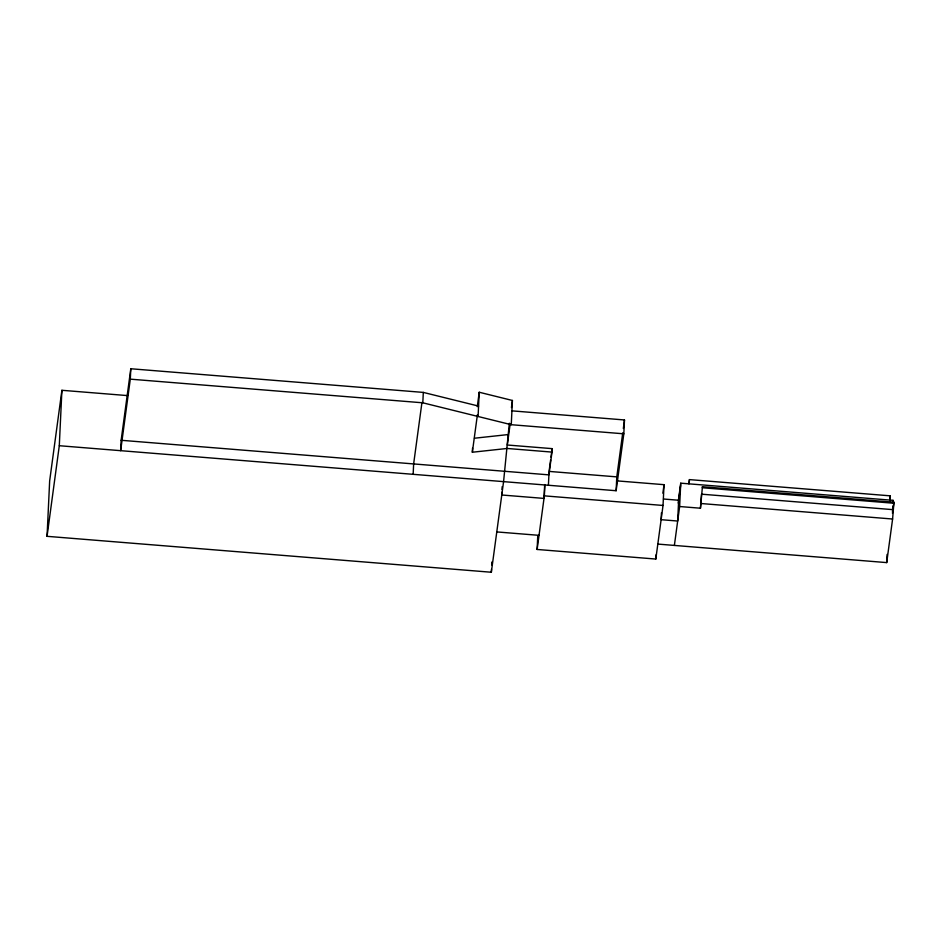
<?xml version="1.0" encoding="UTF-8"?>
<svg xmlns="http://www.w3.org/2000/svg" width="941" height="941" viewBox="0 0 941 941"><rect width="100%" height="100%" fill="white"/><g stroke="black" fill="none" stroke-linecap="round" stroke-linejoin="round"><path stroke-width="1.41" d="M509.34 423.227L503.576 481.639L491.331 572.246L47.05 536.323L49.661 480.898L61.906 390.292L127.67 395.608M47.05 536.323L59.295 445.716L61.906 390.292M130.799 368.754L121.142 440.282L120.648 450.668L130.305 379.152L130.799 368.754L423.309 392.409L478.581 406.1M413.158 474.323L413.64 463.925L421.956 402.419M511.916 410.852L624.483 419.957L623.824 433.813L511.269 424.709L422.815 402.807L423.309 392.409M510.187 423.662L507.305 445.011L552.144 448.634L551.991 452.092L507.14 448.469L472.347 452.233L472.547 448.081M478.087 416.487L479.228 392.244L512.41 400.466L511.269 424.709M491.331 572.246L491.473 569.329M491.684 564.953L491.814 562.036M501.906 492.225L501.776 495.001L544.016 498.412L544.674 484.556M502.035 489.461L502.165 486.685M617.143 480.886L664.028 484.674L663.04 505.458L655.806 559.048L537.123 549.462L537.77 535.605M537.123 549.462L544.357 495.86L544.886 484.78M548.415 485.262L549.015 472.558M59.295 445.716L616.132 490.731L616.79 476.875L622.754 432.766M655.806 559.048L655.995 554.896M661.452 512.763L661.123 519.691L677.673 521.032L678.649 500.247L663.487 499.012M674.379 545.427L679.637 506.529L680.731 483.18L893.056 500.341L892.927 503.223M689.247 483.509L689.424 479.604L890.268 495.836L890.021 501.059M679.637 506.529L700.445 508.211L702.433 486.72L893.95 502.2L892.597 519.02L886.704 562.6L657.83 544.086M700.445 508.211L701.515 494.178L893.033 509.657M702.433 486.72L702.386 487.756L893.903 503.247M886.704 562.6L887.092 554.425M892.515 511.869L892.786 506.105M477.287 406.665L479.228 392.244M472.347 452.233L477.405 414.746M511.445 407.582L512.41 400.466M550.614 460.02L549.073 471.406L616.79 476.875M550.991 457.173L552.144 448.634M551.991 452.092L548.909 474.864L121.142 440.282M623.33 428.496L624.483 419.957M616.132 490.731L623.824 433.813M662.876 493.213L664.028 484.674M678.402 500.471L680.731 483.18M678.261 503.117L680.614 485.744M688.859 483.803L689.424 479.604M889.704 500.036L890.268 495.836M892.668 503.223L893.056 500.341M892.456 513.304L893.95 502.2M474.452 438.224L507.799 434.613M130.305 379.152L422.815 402.807M701.08 503.529L892.597 519.02M544.357 495.86L663.04 505.458M496.777 531.924L539.028 535.335"/></g></svg>
